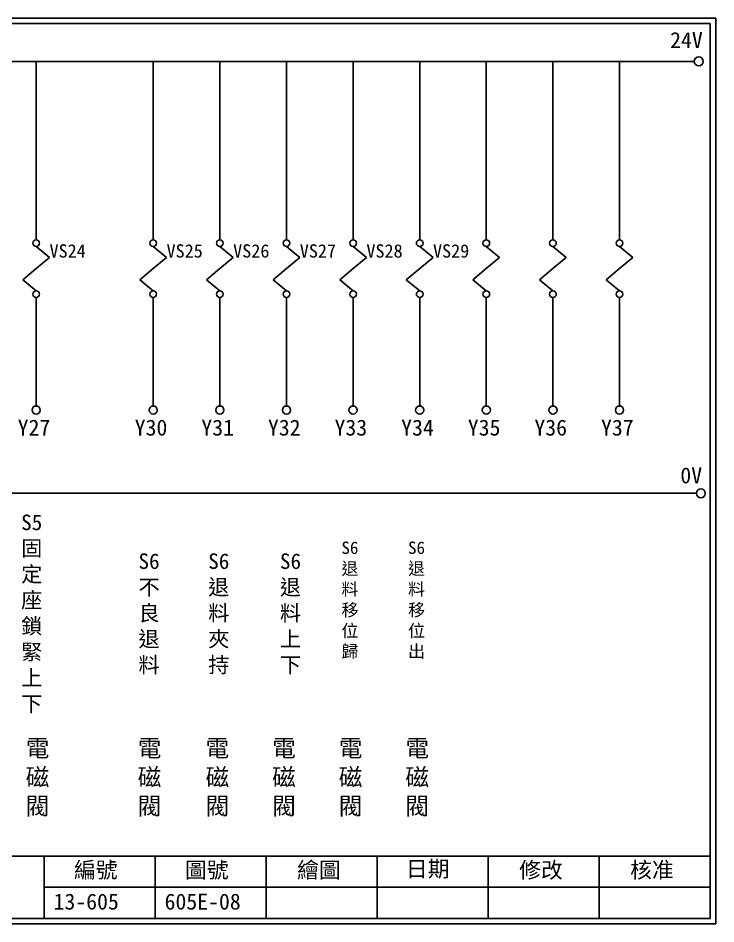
# Model space of a CAD drawing. Extents: x 926 to 1213, y 3 to 207.
# Drawn here: x 1055.6 to 1212.7, y 3 to 207 of the extents above; entities that cross this region are included whole.
import ezdxf

# ---------------------------------------------------------------- set-up
doc = ezdxf.new("R2010")
doc.units = 0
doc.layers.get('0').update_dxf_attribs({"linetype": 'CONTINUOUS'})
doc.layers.add('圖框層', color=7, linetype='CONTINUOUS')
doc.layers.add('標尺寸層', color=3, linetype='CONTINUOUS')
doc.styles.add('CNS', font='romanc.shx', dxfattribs={"bigfont": 'chineset.shx'})
doc.styles.add('STSL', font='KAIU.TTF')

msp = doc.modelspace()

# ---------------------------------------------------------------- linework, layer by layer
for centre in [(1208.88, 197.22), (1209.36, 99.96)]:
    msp.add_circle(centre, 1)
at = {"layer": '圖框層', "color": 7}
for p, q in [((1212.74, 206.97), (925.74, 206.97)), ((1212.74, 3), (1212.74, 206.97)), ((1211.49, 205.72), (926.99, 205.72)), ((1211.49, 4.25), (1211.49, 205.72)), ((926.99, 18.25), (1211.49, 18.25)), ((1061.49, 4.25), (1061.49, 18.25)), ((1086.49, 4.25), (1086.49, 18.25)), ((1111.49, 4.25), (1111.49, 18.25)), ((1136.49, 4.25), (1136.49, 18.25)), ((1161.49, 4.25), (1161.49, 18.25)), ((1186.49, 4.25), (1186.49, 18.25)), ((1061.49, 11.25), (1211.49, 11.25)), ((926.99, 4.25), (1211.49, 4.25)), ((925.74, 3), (1212.74, 3))]:
    msp.add_line(p, q, dxfattribs=at)
at = {"layer": '標尺寸層', "color": 7}
for p, q in [((930.28, 197.22), (1207.88, 197.22)), ((1059.7, 197.22), (1059.7, 157.03)), ((1086.05, 197.22), (1086.05, 157.03)), ((1101.05, 197.22), (1101.05, 157.03)), ((1116.05, 197.22), (1116.05, 157.03)), ((1131.05, 197.22), (1131.05, 157.03)), ((1146.05, 197.22), (1146.05, 157.03)), ((1161.05, 197.22), (1161.05, 157.03)), ((1176.05, 197.22), (1176.05, 157.03)), ((1191.05, 197.22), (1191.05, 157.03)), ((1059.7, 155.53), (1062.7, 153.04)), ((1086.05, 155.53), (1089.05, 153.04)), ((1101.05, 155.53), (1104.05, 153.04)), ((1116.05, 155.53), (1119.05, 153.04)), ((1131.05, 155.53), (1134.05, 153.04)), ((1146.05, 155.53), (1149.05, 153.04)), ((1161.05, 155.53), (1164.05, 153.04)), ((1176.05, 155.53), (1179.05, 153.04)), ((1191.05, 155.53), (1194.05, 153.04)), ((1059.7, 150.55), (1062.7, 153.04)), ((1086.05, 150.55), (1089.05, 153.04)), ((1101.05, 150.55), (1104.05, 153.04)), ((1116.05, 150.55), (1119.05, 153.04)), ((1131.05, 150.55), (1134.05, 153.04)), ((1146.05, 150.55), (1149.05, 153.04)), ((1161.05, 150.55), (1164.05, 153.04)), ((1176.05, 150.55), (1179.05, 153.04)), ((1191.05, 150.55), (1194.05, 153.04)), ((1059.7, 150.55), (1056.7, 148.06)), ((1086.05, 150.55), (1083.04, 148.06)), ((1101.05, 150.55), (1098.04, 148.06)), ((1116.05, 150.55), (1113.04, 148.06)), ((1131.05, 150.55), (1128.04, 148.06)), ((1146.05, 150.55), (1143.04, 148.06)), ((1161.05, 150.55), (1158.04, 148.06)), ((1176.05, 150.55), (1173.04, 148.06)), ((1191.05, 150.55), (1188.04, 148.06)), ((1059.7, 145.57), (1056.7, 148.06)), ((1086.05, 145.57), (1083.04, 148.06)), ((1101.05, 145.57), (1098.04, 148.06)), ((1116.05, 145.57), (1113.04, 148.06)), ((1131.05, 145.57), (1128.04, 148.06)), ((1146.05, 145.57), (1143.04, 148.06)), ((1161.05, 145.57), (1158.04, 148.06)), ((1176.05, 145.57), (1173.04, 148.06)), ((1191.05, 145.57), (1188.04, 148.06)), ((1059.7, 144.07), (1059.7, 119.62)), ((1086.05, 144.07), (1086.05, 119.62)), ((1101.05, 144.07), (1101.05, 119.62)), ((1116.05, 144.07), (1116.05, 119.62)), ((1131.05, 144.07), (1131.05, 119.62)), ((1146.05, 144.07), (1146.05, 119.62)), ((1161.05, 144.07), (1161.05, 119.62)), ((1176.05, 144.07), (1176.05, 119.62)), ((1191.05, 144.07), (1191.05, 119.62)), ((930.49, 99.96), (1208.36, 99.96))]:
    msp.add_line(p, q, dxfattribs=at)
for centre, radius in [((1059.7, 156.28), 0.751), ((1086.05, 156.28), 0.751), ((1101.05, 156.28), 0.751), ((1116.05, 156.28), 0.751), ((1131.05, 156.28), 0.751), ((1146.05, 156.28), 0.751), ((1161.05, 156.28), 0.751), ((1176.05, 156.28), 0.751), ((1191.05, 156.28), 0.751), ((1059.7, 144.82), 0.751), ((1086.05, 144.82), 0.751), ((1101.05, 144.82), 0.751), ((1116.05, 144.82), 0.751), ((1131.05, 144.82), 0.751), ((1146.05, 144.82), 0.751), ((1161.05, 144.82), 0.751), ((1176.05, 144.82), 0.751), ((1191.05, 144.82), 0.751), ((1059.7, 118.7), 0.92), ((1086.05, 118.7), 0.92), ((1101.05, 118.7), 0.92), ((1116.05, 118.7), 0.92), ((1131.05, 118.7), 0.92), ((1146.05, 118.7), 0.92), ((1161.05, 118.7), 0.92), ((1176.05, 118.7), 0.92), ((1191.05, 118.7), 0.92)]:
    msp.add_circle(centre, radius, dxfattribs=at)

# ---------------------------------------------------------------- texts
at = {"layer": '圖框層', "color": 4, "style": 'STSL'}
for s, height, p in [('24V', 3.6, (1202.44, 200.22)), ('VS24', 3, (1062.7, 153.04)), ('VS25', 3, (1089.05, 153.04)), ('VS26', 3, (1104.05, 153.04)), ('VS27', 3, (1119.05, 153.04)), ('VS28', 3, (1134.05, 153.04)), ('VS29', 3, (1149.05, 153.04)), ('Y27', 3.6, (1055.53, 112.96)), ('Y30', 3.6, (1081.88, 112.96)), ('Y31', 3.6, (1096.88, 112.96)), ('Y32', 3.6, (1111.88, 112.96)), ('Y33', 3.6, (1126.88, 112.96)), ('Y34', 3.6, (1141.88, 112.96)), ('Y35', 3.6, (1156.88, 112.96)), ('Y36', 3.6, (1171.88, 112.96)), ('Y37', 3.6, (1186.88, 112.96)), ('0V', 3.6, (1204.74, 102.2)), ('編號', 3.6, (1068.21, 13.34)), ('圖號', 3.6, (1093.21, 13.34)), ('繪圖', 3.6, (1118.44, 13.34)), ('日期', 3.6, (1142.96, 13.59)), ('修改', 3.6, (1168.44, 13.34)), ('核准', 3.6, (1193.44, 13.34)), ('13-605', 3.6, (1063.61, 6.22)), ('605E-08', 3.6, (1088.61, 6.22))]:
    msp.add_text(s, height=height, dxfattribs=at).set_placement(p)
at = {"layer": '標尺寸層', "color": 7, "attachment_point": 5, "style": 'CNS'}
for s, insert, char_height, width in [('{\\fDFKai-SB|b0|i0|c136|p65;S5固定座鎖緊上下}', (1058.69, 72.81), 3.5, 4.9608), ('{\\fDFKai-SB|b0|i0|c136|p65;S6退料移位歸}', (1130.34, 75.88), 2.8, 4.9608), ('{\\fDFKai-SB|b0|i0|c136|p65;S6退料移位出}', (1145.34, 75.88), 2.8, 4.9608), ('{\\fDFKai-SB|b0|i0|c136|p65;S6不良退料}', (1085.11, 72.81), 3.5, 4.9608), ('{\\fDFKai-SB|b0|i0|c136|p65;S6退料夾持}', (1100.82, 72.81), 3.5, 4.9608), ('{\\fDFKai-SB|b0|i0|c136|p65;S6退料上下}', (1116.96, 72.81), 3.5, 4.9608), ('{\\fDFKai-SB|b0|i0|c136|p65;電磁閥}', (1060, 35.84), 3.9, 8.6627), ('{\\fDFKai-SB|b0|i0|c136|p65;電磁閥}', (1085.22, 35.84), 3.9, 8.6627), ('{\\fDFKai-SB|b0|i0|c136|p65;電磁閥}', (1100.49, 35.84), 3.9, 8.6627), ('{\\fDFKai-SB|b0|i0|c136|p65;電磁閥}', (1115.49, 35.84), 3.9, 8.6627), ('{\\fDFKai-SB|b0|i0|c136|p65;電磁閥}', (1130.49, 35.84), 3.9, 8.6627), ('{\\fDFKai-SB|b0|i0|c136|p65;電磁閥}', (1145.49, 35.84), 3.9, 8.6627)]:
    msp.add_mtext(s, dxfattribs=dict(at, insert=insert, char_height=char_height, width=width))

doc.saveas('drawing.dxf')
